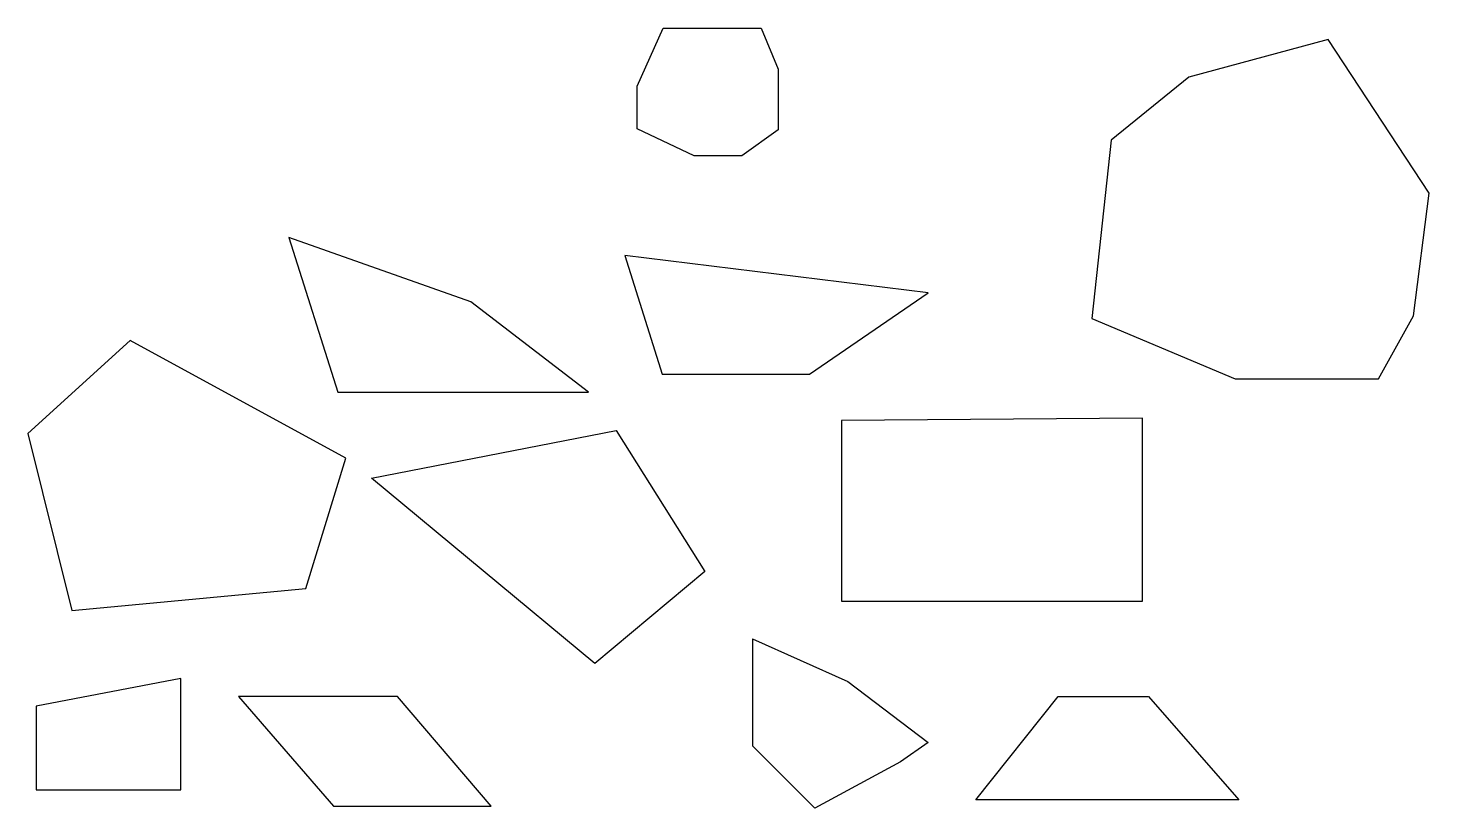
# Model space of a CAD drawing. Header units: inches. Extents: x 7 to 122, y 4 to 68.
import ezdxf

# ---------------------------------------------------------------- set-up
doc = ezdxf.new("R2010")
doc.units = ezdxf.units.IN
doc.header["$MEASUREMENT"] = 0

msp = doc.modelspace()

# ---------------------------------------------------------------- linework, layer by layer
for p, q in [((57.2, 62.91), (59.32, 67.68)), ((59.32, 67.68), (67.38, 67.68)), ((67.38, 67.68), (68.76, 64.29)), ((113.94, 66.73), (102.49, 63.65)), ((122.22, 54.11), (113.94, 66.73)), ((68.76, 64.29), (68.76, 59.31)), ((102.49, 63.65), (96.12, 58.46)), ((57.2, 59.41), (57.2, 62.91)), ((61.87, 57.19), (57.2, 59.41)), ((68.76, 59.31), (65.79, 57.19)), ((96.12, 58.46), (94.53, 43.83)), ((65.79, 57.19), (61.87, 57.19)), ((120.94, 44.04), (122.22, 54.11)), ((28.59, 50.48), (32.62, 37.76)), ((43.54, 45.18), (28.59, 50.48)), ((56.17, 48.99), (59.24, 39.24)), ((81.09, 45.92), (56.17, 48.99)), ((53.2, 37.76), (43.54, 45.18)), ((71.33, 39.24), (81.09, 45.92)), ((94.53, 43.83), (106.31, 38.85)), ((118.08, 38.85), (120.94, 44.04)), ((15.54, 42), (7.16, 34.37)), ((33.26, 32.35), (15.54, 42)), ((59.24, 39.24), (71.33, 39.24)), ((106.31, 38.85), (118.08, 38.85)), ((32.62, 37.76), (53.2, 37.76)), ((35.37, 30.71), (55.47, 34.62)), ((55.47, 34.62), (62.75, 23.03)), ((98.7, 35.64), (73.98, 35.43)), ((73.98, 35.43), (73.98, 20.59)), ((98.7, 20.59), (98.7, 35.64)), ((7.16, 34.37), (10.77, 19.84)), ((29.97, 21.65), (33.26, 32.35)), ((53.71, 15.48), (35.37, 30.71)), ((62.75, 23.03), (53.71, 15.48)), ((10.77, 19.84), (29.97, 21.65)), ((73.98, 20.59), (98.7, 20.59)), ((66.67, 17.5), (74.49, 13.99)), ((66.67, 17.5), (66.67, 8.73)), ((19.72, 14.26), (7.84, 11.97)), ((19.72, 5.09), (19.72, 14.26)), ((74.49, 13.99), (81.1, 9)), ((24.44, 12.78), (32.26, 3.75)), ((37.52, 12.78), (24.44, 12.78)), ((45.21, 3.75), (37.52, 12.78)), ((85.01, 4.29), (91.76, 12.78)), ((91.76, 12.78), (99.18, 12.78)), ((99.18, 12.78), (106.6, 4.29)), ((7.84, 11.97), (7.84, 5.09)), ((66.67, 8.73), (71.79, 3.61)), ((81.1, 9), (78.81, 7.39)), ((78.81, 7.39), (71.79, 3.61)), ((7.84, 5.09), (19.72, 5.09)), ((32.26, 3.75), (45.21, 3.75)), ((106.6, 4.29), (85.01, 4.29))]:
    msp.add_line(p, q)

doc.saveas('drawing.dxf')
